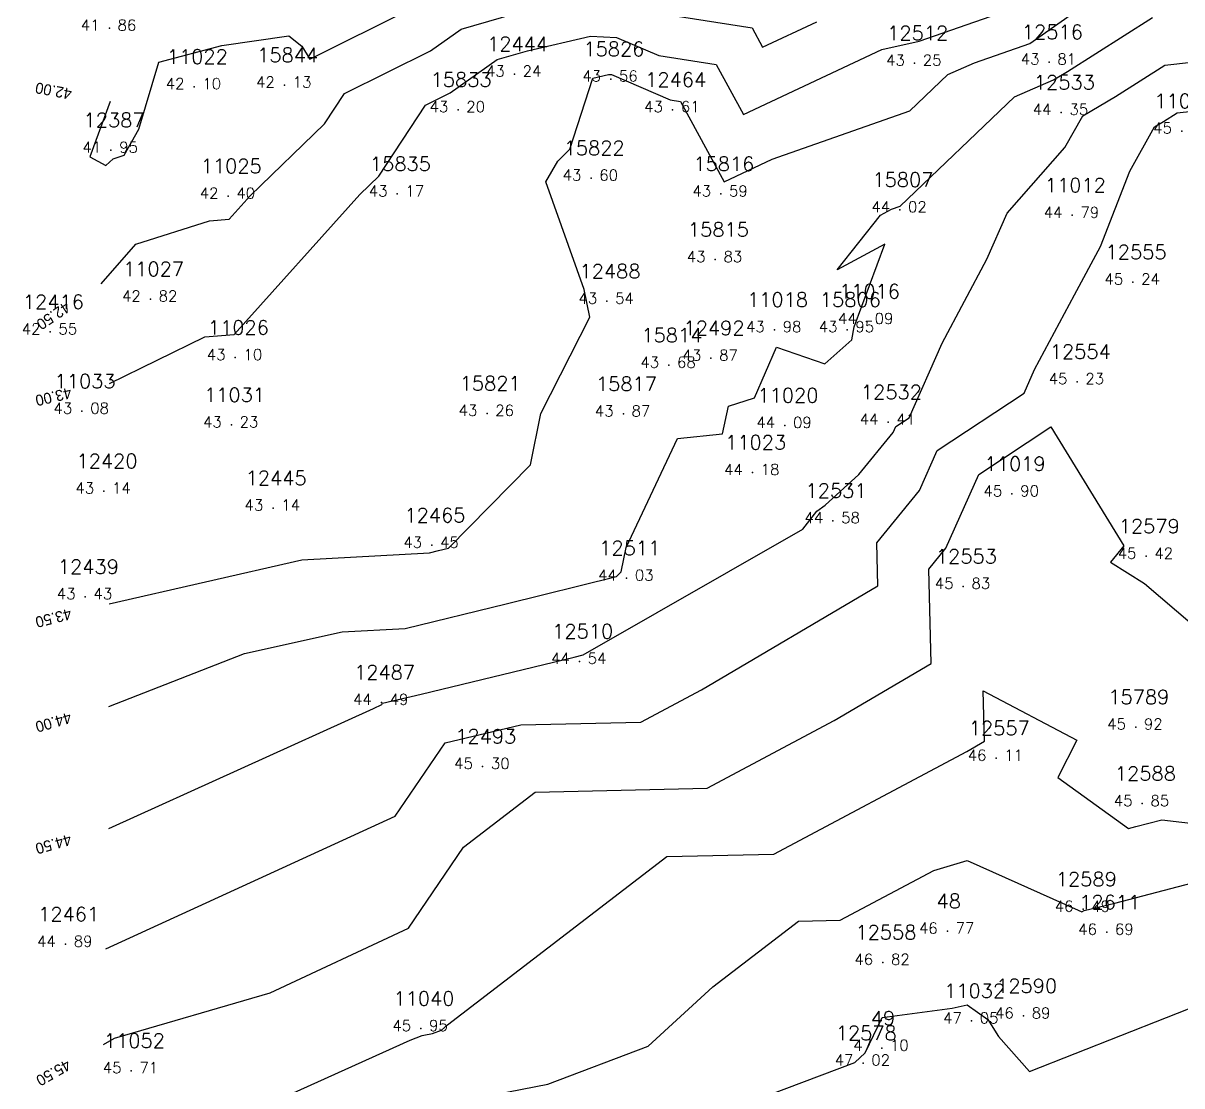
# Model space of a CAD drawing. Header units: millimetres. Extents: x 1412565 to 1412813, y 4931476 to 4931699.
# Drawn here: x 1412707.45 to 1412728.61, y 4931619.38 to 4931638.8 of the extents above; entities that cross this region are included whole.
import ezdxf
from ezdxf.enums import TextEntityAlignment as Align

# ---------------------------------------------------------------- set-up
doc = ezdxf.new("R2010")
doc.units = ezdxf.units.MM
for name, color, linetype in [('CIVIL', 50, 'Continuous'), ('CIVIL-DRAW', 80, 'Continuous'), ('CIVIL-NONAME', 130, 'Continuous'), ('CIVIL-TEXT', 240, 'Continuous'), ('CIVIL-Z', 50, 'Continuous'), ('Tcontours0', 7, 'Continuous'), ('Tcontours1', 7, 'Continuous'), ('Tcontours2', 7, 'Continuous')]:
    doc.layers.add(name, color=color, linetype=linetype)
doc.styles.add('CIVILCADMAIN', font='TXT.SHX')
doc.styles.add('MAVAT_HebTXT', font='hebtxt.shx')
doc.styles.get("Standard").update_dxf_attribs({"font": 'arial.ttf'})

# ---------------------------------------------------------------- blocks, each defined once
blk = doc.blocks.new('CIVIL-ZZ')
at = {"layer": 'CIVIL-DRAW'}
blk.add_point((0, 0), dxfattribs=at)
at = {"layer": 'CIVIL-NONAME'}
blk.add_attdef('NAME', text='', height=1.8, dxfattribs=at).set_placement((0, 2.1), align=Align.CENTER)
at = {"layer": 'CIVIL-TEXT', "flags": 8}
blk.add_attdef('TEXT', text='', height=2, dxfattribs=at).set_placement((0.2, -3.3), align=Align.CENTER)
at = {"layer": 'CIVIL-Z'}
blk.add_attdef('Z1', text='', height=1.6, dxfattribs=at).set_placement((-0.75, -0.225), align=Align.RIGHT)
blk.add_attdef('Z2', (0.75, -0.225), '', height=1.6, dxfattribs=at)

msp = doc.modelspace()

# ---------------------------------------------------------------- linework, layer by layer
at = {"layer": 'Tcontours0', "elevation": 45}
msp.add_lwpolyline([(1412708.954, 4931621.884), (1412714.242, 4931624.308), (1412715.155, 4931625.653), (1412716.539, 4931625.978), (1412718.728, 4931626.03), (1412719.84, 4931626.621), (1412723.058, 4931628.519), (1412723.04, 4931629.307), (1412723.819, 4931630.264), (1412724.145, 4931630.991), (1412725.732, 4931632.042), (1412725.923, 4931632.472), (1412726.653, 4931633.839), (1412727.128, 4931634.721), (1412727.66, 4931636.099), (1412728.112, 4931636.907), (1412728.277, 4931637.003), (1412728.525, 4931637.161), (1412728.809, 4931637.194)], dxfattribs=at)
at = {"layer": 'Tcontours1'}
for points, elevation in [([(1412709.033, 4931637.372), (1412708.666, 4931636.361), (1412708.958, 4931636.203), (1412709.091, 4931636.324), (1412709.288, 4931636.387), (1412709.557, 4931636.867), (1412709.924, 4931638.086), (1412711.073, 4931638.393), (1412712.302, 4931638.567), (1412712.535, 4931638.378), (1412712.684, 4931638.146), (1412714.529, 4931639.06)], 42), ([(1412709.009, 4931626.314), (1412711.489, 4931627.282), (1412713.271, 4931627.679), (1412714.423, 4931627.742), (1412716.272, 4931628.19), (1412718.286, 4931628.691), (1412718.371, 4931628.777), (1412718.459, 4931629.222), (1412719.4, 4931631.211), (1412720.219, 4931631.296), (1412720.329, 4931631.804), (1412720.808, 4931631.953), (1412721.205, 4931632.882), (1412722.093, 4931632.575), (1412722.582, 4931633.016), (1412722.625, 4931633.254), (1412723.186, 4931634.764), (1412722.315, 4931634.295), (1412723.105, 4931635.294), (1412723.308, 4931635.403), (1412723.467, 4931635.46), (1412725.557, 4931637.456), (1412726.267, 4931637.766), (1412726.523, 4931637.917), (1412728.075, 4931638.905)], 44), ([(1412709.022, 4931632.215), (1412710.766, 4931633.072), (1412711.301, 4931633.111), (1412713.598, 4931635.671), (1412713.943, 4931636.005), (1412714.797, 4931637.304), (1412715.246, 4931637.527), (1412716.104, 4931638.136), (1412716.657, 4931638.296), (1412717.811, 4931638.562), (1412718.287, 4931638.541), (1412719.058, 4931638.208), (1412720.108, 4931638.043), (1412720.604, 4931637.132), (1412723.134, 4931638.322), (1412723.813, 4931638.471), (1412725.268, 4931638.976)], 43), ([(1412709.029, 4931617.257), (1412709.352, 4931617.606), (1412710.847, 4931618.554), (1412711.141, 4931618.696), (1412714.517, 4931620.215), (1412714.732, 4931620.302), (1412714.768, 4931620.308), (1412714.921, 4931620.337), (1412715.088, 4931620.401), (1412715.195, 4931620.5), (1412719.206, 4931623.571), (1412721.158, 4931623.618), (1412724.687, 4931625.494), (1412725.006, 4931625.682), (1412724.984, 4931626.604), (1412726.696, 4931625.7), (1412726.35, 4931625.019), (1412727.637, 4931624.088), (1412727.774, 4931624.12), (1412728.246, 4931624.244), (1412728.98, 4931624.156)], 46), ([(1412709.015, 4931614.573), (1412709.574, 4931614.688), (1412712.356, 4931615.113), (1412712.097, 4931615.83), (1412713.532, 4931615.346), (1412714.491, 4931615.871), (1412715.179, 4931616.874), (1412715.863, 4931617.869), (1412715.968, 4931617.943), (1412716.633, 4931618.002), (1412719.137, 4931618.486), (1412722.639, 4931619.812), (1412722.826, 4931619.984), (1412723.137, 4931620.631), (1412724.418, 4931620.803), (1412724.691, 4931620.863), (1412725.067, 4931620.598), (1412725.261, 4931620.282), (1412725.829, 4931619.644), (1412730.001, 4931621.289)], 47)]:
    msp.add_lwpolyline(points, dxfattribs=dict(at, elevation=elevation))
at = {"layer": 'Tcontours2'}
for points, elevation in [([(1412708.871, 4931634.041), (1412709.505, 4931634.76), (1412710.852, 4931635.192), (1412711.209, 4931635.219), (1412711.591, 4931635.645), (1412712.953, 4931636.962), (1412713.316, 4931637.514), (1412714.888, 4931638.294), (1412715.445, 4931638.69), (1412717.152, 4931639.185)], 42.5), ([(1412709.018, 4931628.188), (1412712.538, 4931628.993), (1412714.866, 4931629.122), (1412715.034, 4931629.163), (1412715.217, 4931629.208), (1412716.715, 4931630.732), (1412716.9, 4931631.666), (1412717.797, 4931633.427), (1412717.696, 4931633.932), (1412716.997, 4931635.903), (1412717.213, 4931636.282), (1412717.431, 4931636.498), (1412717.85, 4931637.797), (1412718.14, 4931637.864), (1412718.191, 4931637.862), (1412719.265, 4931637.398), (1412719.454, 4931637.368), (1412720.253, 4931635.901), (1412721.127, 4931636.313), (1412723.642, 4931637.2), (1412724.339, 4931637.865), (1412724.828, 4931638.079), (1412725.837, 4931638.429), (1412726.859, 4931639.146)], 43.5), ([(1412718.852, 4931639.017), (1412720.762, 4931638.718), (1412720.955, 4931638.362), (1412721.943, 4931638.827)], 42.5), ([(1412709.011, 4931624.083), (1412713.846, 4931626.28), (1412713.995, 4931626.349), (1412714.013, 4931626.376), (1412714.714, 4931626.54), (1412717.511, 4931627.218), (1412717.677, 4931627.259), (1412721.692, 4931629.557), (1412721.946, 4931629.886), (1412722.096, 4931629.994), (1412722.715, 4931630.557), (1412723.337, 4931631.32), (1412723.387, 4931631.431), (1412723.629, 4931631.591), (1412724.235, 4931632.954), (1412725.052, 4931634.486), (1412725.424, 4931635.328), (1412726.478, 4931636.529), (1412726.803, 4931637.109), (1412727.4, 4931637.46), (1412728.3, 4931638.033), (1412729.331, 4931638.152)], 44.5), ([(1412708.914, 4931620.139), (1412709.113, 4931620.252), (1412711.955, 4931621.084), (1412714.488, 4931622.267), (1412715.492, 4931623.746), (1412716.802, 4931624.749), (1412719.943, 4931624.824), (1412722.263, 4931626.058), (1412724.032, 4931627.1), (1412723.992, 4931628.827), (1412724.302, 4931629.207), (1412724.903, 4931630.552), (1412726.22, 4931631.424), (1412727.552, 4931629.25), (1412727.308, 4931628.953), (1412727.93, 4931628.561), (1412729.644, 4931627.099)], 45.5), ([(1412709.008, 4931615.911), (1412709.438, 4931616.038), (1412710.433, 4931616.881), (1412711.158, 4931617.341), (1412712.744, 4931618.103), (1412713.918, 4931617.725), (1412714.07, 4931618.665), (1412714.949, 4931619.019), (1412715.345, 4931619.086), (1412717.029, 4931619.412), (1412718.863, 4931620.106), (1412720.046, 4931621.195), (1412721.611, 4931622.394), (1412722.372, 4931622.412), (1412724.083, 4931623.321), (1412724.694, 4931623.503), (1412726.721, 4931622.596), (1412726.783, 4931622.561), (1412726.831, 4931622.589), (1412727.387, 4931622.722), (1412729.434, 4931623.259)], 46.5)]:
    msp.add_lwpolyline(points, dxfattribs=dict(at, elevation=elevation))

# ---------------------------------------------------------------- block references
at = {"layer": 'CIVIL'}
ref = msp.add_blockref('CIVIL-ZZ', (1412709.02, 4931638.71, 41.86), dxfattribs=dict(at, xscale=0.2, yscale=0.2))
ref.add_attrib('Z2', '86', (1412709.17, 4931638.665), dxfattribs={"layer": 'CIVIL-Z', "height": 0.2, "style": 'CIVILCADMAIN'})
ref.add_attrib('Z1', '41', (1412708.5, 4931638.665), dxfattribs={"layer": 'CIVIL-Z', "height": 0.2, "style": 'CIVILCADMAIN'})
ref.add_attrib('NAME', '11021', (1412708.52, 4931639.13), dxfattribs={"layer": 'CIVIL-NONAME', "height": 0.26, "style": 'CIVILCADMAIN'})
ref = msp.add_blockref('CIVIL-ZZ', (1412723.73, 4931638.07, 43.25), dxfattribs=dict(at, xscale=0.2, yscale=0.2))
ref.add_attrib('Z2', '25', (1412723.88, 4931638.025), dxfattribs={"layer": 'CIVIL-Z', "height": 0.2, "style": 'CIVILCADMAIN'})
ref.add_attrib('Z1', '43', (1412723.21, 4931638.025), dxfattribs={"layer": 'CIVIL-Z', "height": 0.2, "style": 'CIVILCADMAIN'})
ref.add_attrib('NAME', '12512', (1412723.23, 4931638.49), dxfattribs={"layer": 'CIVIL-NONAME', "height": 0.26, "style": 'CIVILCADMAIN'})
ref = msp.add_blockref('CIVIL-ZZ', (1412726.19, 4931638.09, 43.81), dxfattribs=dict(at, xscale=0.2, yscale=0.2))
ref.add_attrib('Z2', '81', (1412726.34, 4931638.045), dxfattribs={"layer": 'CIVIL-Z', "height": 0.2, "style": 'CIVILCADMAIN'})
ref.add_attrib('Z1', '43', (1412725.67, 4931638.045), dxfattribs={"layer": 'CIVIL-Z', "height": 0.2, "style": 'CIVILCADMAIN'})
ref.add_attrib('NAME', '12516', (1412725.69, 4931638.51), dxfattribs={"layer": 'CIVIL-NONAME', "height": 0.26, "style": 'CIVILCADMAIN'})
ref = msp.add_blockref('CIVIL-ZZ', (1412716.42, 4931637.87, 43.24), dxfattribs=dict(at, xscale=0.2, yscale=0.2))
ref.add_attrib('Z2', '24', (1412716.57, 4931637.825), dxfattribs={"layer": 'CIVIL-Z', "height": 0.2, "style": 'CIVILCADMAIN'})
ref.add_attrib('Z1', '43', (1412715.9, 4931637.825), dxfattribs={"layer": 'CIVIL-Z', "height": 0.2, "style": 'CIVILCADMAIN'})
ref.add_attrib('NAME', '12444', (1412715.92, 4931638.29), dxfattribs={"layer": 'CIVIL-NONAME', "height": 0.26, "style": 'CIVILCADMAIN'})
ref = msp.add_blockref('CIVIL-ZZ', (1412718.18, 4931637.78, 43.56), dxfattribs=dict(at, xscale=0.2, yscale=0.2))
ref.add_attrib('Z2', '56', (1412718.33, 4931637.735), dxfattribs={"layer": 'CIVIL-Z', "height": 0.2, "style": 'CIVILCADMAIN'})
ref.add_attrib('Z1', '43', (1412717.66, 4931637.735), dxfattribs={"layer": 'CIVIL-Z', "height": 0.2, "style": 'CIVILCADMAIN'})
ref.add_attrib('NAME', '15826', (1412717.68, 4931638.2), dxfattribs={"layer": 'CIVIL-NONAME', "height": 0.26, "style": 'CIVILCADMAIN'})
ref = msp.add_blockref('CIVIL-ZZ', (1412710.57, 4931637.64, 42.1), dxfattribs=dict(at, xscale=0.2, yscale=0.2))
ref.add_attrib('Z2', '10', (1412710.72, 4931637.595), dxfattribs={"layer": 'CIVIL-Z', "height": 0.2, "style": 'CIVILCADMAIN'})
ref.add_attrib('Z1', '42', (1412710.05, 4931637.595), dxfattribs={"layer": 'CIVIL-Z', "height": 0.2, "style": 'CIVILCADMAIN'})
ref.add_attrib('NAME', '11022', (1412710.07, 4931638.06), dxfattribs={"layer": 'CIVIL-NONAME', "height": 0.26, "style": 'CIVILCADMAIN'})
ref = msp.add_blockref('CIVIL-ZZ', (1412712.22, 4931637.67, 42.13), dxfattribs=dict(at, xscale=0.2, yscale=0.2))
ref.add_attrib('Z2', '13', (1412712.37, 4931637.625), dxfattribs={"layer": 'CIVIL-Z', "height": 0.2, "style": 'CIVILCADMAIN'})
ref.add_attrib('Z1', '42', (1412711.7, 4931637.625), dxfattribs={"layer": 'CIVIL-Z', "height": 0.2, "style": 'CIVILCADMAIN'})
ref.add_attrib('NAME', '15844', (1412711.72, 4931638.09), dxfattribs={"layer": 'CIVIL-NONAME', "height": 0.26, "style": 'CIVILCADMAIN'})
ref = msp.add_blockref('CIVIL-ZZ', (1412715.39, 4931637.22, 43.2), dxfattribs=dict(at, xscale=0.2, yscale=0.2))
ref.add_attrib('Z2', '20', (1412715.54, 4931637.175), dxfattribs={"layer": 'CIVIL-Z', "height": 0.2, "style": 'CIVILCADMAIN'})
ref.add_attrib('Z1', '43', (1412714.87, 4931637.175), dxfattribs={"layer": 'CIVIL-Z', "height": 0.2, "style": 'CIVILCADMAIN'})
ref.add_attrib('NAME', '15833', (1412714.89, 4931637.64), dxfattribs={"layer": 'CIVIL-NONAME', "height": 0.26, "style": 'CIVILCADMAIN'})
ref = msp.add_blockref('CIVIL-ZZ', (1412719.31, 4931637.22, 43.61), dxfattribs=dict(at, xscale=0.2, yscale=0.2))
ref.add_attrib('Z2', '61', (1412719.46, 4931637.175), dxfattribs={"layer": 'CIVIL-Z', "height": 0.2, "style": 'CIVILCADMAIN'})
ref.add_attrib('Z1', '43', (1412718.79, 4931637.175), dxfattribs={"layer": 'CIVIL-Z', "height": 0.2, "style": 'CIVILCADMAIN'})
ref.add_attrib('NAME', '12464', (1412718.81, 4931637.64), dxfattribs={"layer": 'CIVIL-NONAME', "height": 0.26, "style": 'CIVILCADMAIN'})
ref = msp.add_blockref('CIVIL-ZZ', (1412726.41, 4931637.17, 44.35), dxfattribs=dict(at, xscale=0.2, yscale=0.2))
ref.add_attrib('Z2', '35', (1412726.56, 4931637.125), dxfattribs={"layer": 'CIVIL-Z', "height": 0.2, "style": 'CIVILCADMAIN'})
ref.add_attrib('Z1', '44', (1412725.89, 4931637.125), dxfattribs={"layer": 'CIVIL-Z', "height": 0.2, "style": 'CIVILCADMAIN'})
ref.add_attrib('NAME', '12533', (1412725.91, 4931637.59), dxfattribs={"layer": 'CIVIL-NONAME', "height": 0.26, "style": 'CIVILCADMAIN'})
ref = msp.add_blockref('CIVIL-ZZ', (1412728.61, 4931636.83, 45.19), dxfattribs=dict(at, xscale=0.2, yscale=0.2))
ref.add_attrib('Z2', '19', (1412728.76, 4931636.785), dxfattribs={"layer": 'CIVIL-Z', "height": 0.2, "style": 'CIVILCADMAIN'})
ref.add_attrib('Z1', '45', (1412728.09, 4931636.785), dxfattribs={"layer": 'CIVIL-Z', "height": 0.2, "style": 'CIVILCADMAIN'})
ref.add_attrib('NAME', '11005', (1412728.11, 4931637.25), dxfattribs={"layer": 'CIVIL-NONAME', "height": 0.26, "style": 'CIVILCADMAIN'})
ref = msp.add_blockref('CIVIL-ZZ', (1412709.05, 4931636.48, 41.95), dxfattribs=dict(at, xscale=0.2, yscale=0.2))
ref.add_attrib('Z2', '95', (1412709.2, 4931636.435), dxfattribs={"layer": 'CIVIL-Z', "height": 0.2, "style": 'CIVILCADMAIN'})
ref.add_attrib('Z1', '41', (1412708.53, 4931636.435), dxfattribs={"layer": 'CIVIL-Z', "height": 0.2, "style": 'CIVILCADMAIN'})
ref.add_attrib('NAME', '12387', (1412708.55, 4931636.9), dxfattribs={"layer": 'CIVIL-NONAME', "height": 0.26, "style": 'CIVILCADMAIN'})
ref = msp.add_blockref('CIVIL-ZZ', (1412717.82, 4931635.97, 43.6), dxfattribs=dict(at, xscale=0.2, yscale=0.2))
ref.add_attrib('Z2', '60', (1412717.97, 4931635.925), dxfattribs={"layer": 'CIVIL-Z', "height": 0.2, "style": 'CIVILCADMAIN'})
ref.add_attrib('Z1', '43', (1412717.3, 4931635.925), dxfattribs={"layer": 'CIVIL-Z', "height": 0.2, "style": 'CIVILCADMAIN'})
ref.add_attrib('NAME', '15822', (1412717.32, 4931636.39), dxfattribs={"layer": 'CIVIL-NONAME', "height": 0.26, "style": 'CIVILCADMAIN'})
ref = msp.add_blockref('CIVIL-ZZ', (1412711.19, 4931635.64, 42.4), dxfattribs=dict(at, xscale=0.2, yscale=0.2))
ref.add_attrib('Z2', '40', (1412711.34, 4931635.595), dxfattribs={"layer": 'CIVIL-Z', "height": 0.2, "style": 'CIVILCADMAIN'})
ref.add_attrib('Z1', '42', (1412710.67, 4931635.595), dxfattribs={"layer": 'CIVIL-Z', "height": 0.2, "style": 'CIVILCADMAIN'})
ref.add_attrib('NAME', '11025', (1412710.69, 4931636.06), dxfattribs={"layer": 'CIVIL-NONAME', "height": 0.26, "style": 'CIVILCADMAIN'})
ref = msp.add_blockref('CIVIL-ZZ', (1412714.28, 4931635.68, 43.17), dxfattribs=dict(at, xscale=0.2, yscale=0.2))
ref.add_attrib('Z2', '17', (1412714.43, 4931635.635), dxfattribs={"layer": 'CIVIL-Z', "height": 0.2, "style": 'CIVILCADMAIN'})
ref.add_attrib('Z1', '43', (1412713.76, 4931635.635), dxfattribs={"layer": 'CIVIL-Z', "height": 0.2, "style": 'CIVILCADMAIN'})
ref.add_attrib('NAME', '15835', (1412713.78, 4931636.1), dxfattribs={"layer": 'CIVIL-NONAME', "height": 0.26, "style": 'CIVILCADMAIN'})
ref = msp.add_blockref('CIVIL-ZZ', (1412720.19, 4931635.68, 43.59), dxfattribs=dict(at, xscale=0.2, yscale=0.2))
ref.add_attrib('Z2', '59', (1412720.34, 4931635.635), dxfattribs={"layer": 'CIVIL-Z', "height": 0.2, "style": 'CIVILCADMAIN'})
ref.add_attrib('Z1', '43', (1412719.67, 4931635.635), dxfattribs={"layer": 'CIVIL-Z', "height": 0.2, "style": 'CIVILCADMAIN'})
ref.add_attrib('NAME', '15816', (1412719.69, 4931636.1), dxfattribs={"layer": 'CIVIL-NONAME', "height": 0.26, "style": 'CIVILCADMAIN'})
ref = msp.add_blockref('CIVIL-ZZ', (1412723.46, 4931635.39, 44.02), dxfattribs=dict(at, xscale=0.2, yscale=0.2))
ref.add_attrib('Z2', '02', (1412723.61, 4931635.345), dxfattribs={"layer": 'CIVIL-Z', "height": 0.2, "style": 'CIVILCADMAIN'})
ref.add_attrib('Z1', '44', (1412722.94, 4931635.345), dxfattribs={"layer": 'CIVIL-Z', "height": 0.2, "style": 'CIVILCADMAIN'})
ref.add_attrib('NAME', '15807', (1412722.96, 4931635.81), dxfattribs={"layer": 'CIVIL-NONAME', "height": 0.26, "style": 'CIVILCADMAIN'})
ref = msp.add_blockref('CIVIL-ZZ', (1412726.61, 4931635.29, 44.79), dxfattribs=dict(at, xscale=0.2, yscale=0.2))
ref.add_attrib('Z2', '79', (1412726.76, 4931635.245), dxfattribs={"layer": 'CIVIL-Z', "height": 0.2, "style": 'CIVILCADMAIN'})
ref.add_attrib('Z1', '44', (1412726.09, 4931635.245), dxfattribs={"layer": 'CIVIL-Z', "height": 0.2, "style": 'CIVILCADMAIN'})
ref.add_attrib('NAME', '11012', (1412726.11, 4931635.71), dxfattribs={"layer": 'CIVIL-NONAME', "height": 0.26, "style": 'CIVILCADMAIN'})
ref = msp.add_blockref('CIVIL-ZZ', (1412720.09, 4931634.48, 43.83), dxfattribs=dict(at, xscale=0.2, yscale=0.2))
ref.add_attrib('Z2', '83', (1412720.24, 4931634.435), dxfattribs={"layer": 'CIVIL-Z', "height": 0.2, "style": 'CIVILCADMAIN'})
ref.add_attrib('Z1', '43', (1412719.57, 4931634.435), dxfattribs={"layer": 'CIVIL-Z', "height": 0.2, "style": 'CIVILCADMAIN'})
ref.add_attrib('NAME', '15815', (1412719.59, 4931634.9), dxfattribs={"layer": 'CIVIL-NONAME', "height": 0.26, "style": 'CIVILCADMAIN'})
ref = msp.add_blockref('CIVIL-ZZ', (1412727.72, 4931634.07, 45.24), dxfattribs=dict(at, xscale=0.2, yscale=0.2))
ref.add_attrib('Z2', '24', (1412727.87, 4931634.025), dxfattribs={"layer": 'CIVIL-Z', "height": 0.2, "style": 'CIVILCADMAIN'})
ref.add_attrib('Z1', '45', (1412727.2, 4931634.025), dxfattribs={"layer": 'CIVIL-Z', "height": 0.2, "style": 'CIVILCADMAIN'})
ref.add_attrib('NAME', '12555', (1412727.22, 4931634.49), dxfattribs={"layer": 'CIVIL-NONAME', "height": 0.26, "style": 'CIVILCADMAIN'})
ref = msp.add_blockref('CIVIL-ZZ', (1412709.77, 4931633.76, 42.82), dxfattribs=dict(at, xscale=0.2, yscale=0.2))
ref.add_attrib('Z2', '82', (1412709.92, 4931633.715), dxfattribs={"layer": 'CIVIL-Z', "height": 0.2, "style": 'CIVILCADMAIN'})
ref.add_attrib('Z1', '42', (1412709.25, 4931633.715), dxfattribs={"layer": 'CIVIL-Z', "height": 0.2, "style": 'CIVILCADMAIN'})
ref.add_attrib('NAME', '11027', (1412709.27, 4931634.18), dxfattribs={"layer": 'CIVIL-NONAME', "height": 0.26, "style": 'CIVILCADMAIN'})
ref = msp.add_blockref('CIVIL-ZZ', (1412718.11, 4931633.72, 43.54), dxfattribs=dict(at, xscale=0.2, yscale=0.2))
ref.add_attrib('Z2', '54', (1412718.26, 4931633.675), dxfattribs={"layer": 'CIVIL-Z', "height": 0.2, "style": 'CIVILCADMAIN'})
ref.add_attrib('Z1', '43', (1412717.59, 4931633.675), dxfattribs={"layer": 'CIVIL-Z', "height": 0.2, "style": 'CIVILCADMAIN'})
ref.add_attrib('NAME', '12488', (1412717.61, 4931634.14), dxfattribs={"layer": 'CIVIL-NONAME', "height": 0.26, "style": 'CIVILCADMAIN'})
ref = msp.add_blockref('CIVIL-ZZ', (1412722.85, 4931633.35, 44.09), dxfattribs=dict(at, xscale=0.2, yscale=0.2))
ref.add_attrib('Z2', '09', (1412723, 4931633.305), dxfattribs={"layer": 'CIVIL-Z', "height": 0.2, "style": 'CIVILCADMAIN'})
ref.add_attrib('Z1', '44', (1412722.33, 4931633.305), dxfattribs={"layer": 'CIVIL-Z', "height": 0.2, "style": 'CIVILCADMAIN'})
ref.add_attrib('NAME', '11016', (1412722.35, 4931633.77), dxfattribs={"layer": 'CIVIL-NONAME', "height": 0.26, "style": 'CIVILCADMAIN'})
ref = msp.add_blockref('CIVIL-ZZ', (1412707.94, 4931633.16, 42.55), dxfattribs=dict(at, xscale=0.2, yscale=0.2))
ref.add_attrib('Z2', '55', (1412708.09, 4931633.115), dxfattribs={"layer": 'CIVIL-Z', "height": 0.2, "style": 'CIVILCADMAIN'})
ref.add_attrib('Z1', '42', (1412707.42, 4931633.115), dxfattribs={"layer": 'CIVIL-Z', "height": 0.2, "style": 'CIVILCADMAIN'})
ref.add_attrib('NAME', '12416', (1412707.44, 4931633.58), dxfattribs={"layer": 'CIVIL-NONAME', "height": 0.26, "style": 'CIVILCADMAIN'})
ref = msp.add_blockref('CIVIL-ZZ', (1412721.17, 4931633.2, 43.98), dxfattribs=dict(at, xscale=0.2, yscale=0.2))
ref.add_attrib('Z2', '98', (1412721.32, 4931633.155), dxfattribs={"layer": 'CIVIL-Z', "height": 0.2, "style": 'CIVILCADMAIN'})
ref.add_attrib('Z1', '43', (1412720.65, 4931633.155), dxfattribs={"layer": 'CIVIL-Z', "height": 0.2, "style": 'CIVILCADMAIN'})
ref.add_attrib('NAME', '11018', (1412720.67, 4931633.62), dxfattribs={"layer": 'CIVIL-NONAME', "height": 0.26, "style": 'CIVILCADMAIN'})
ref = msp.add_blockref('CIVIL-ZZ', (1412722.5, 4931633.2, 43.95), dxfattribs=dict(at, xscale=0.2, yscale=0.2))
ref.add_attrib('Z2', '95', (1412722.65, 4931633.155), dxfattribs={"layer": 'CIVIL-Z', "height": 0.2, "style": 'CIVILCADMAIN'})
ref.add_attrib('Z1', '43', (1412721.98, 4931633.155), dxfattribs={"layer": 'CIVIL-Z', "height": 0.2, "style": 'CIVILCADMAIN'})
ref.add_attrib('NAME', '15806', (1412722, 4931633.62), dxfattribs={"layer": 'CIVIL-NONAME', "height": 0.26, "style": 'CIVILCADMAIN'})
ref = msp.add_blockref('CIVIL-ZZ', (1412711.32, 4931632.69, 43.1), dxfattribs=dict(at, xscale=0.2, yscale=0.2))
ref.add_attrib('Z2', '10', (1412711.47, 4931632.645), dxfattribs={"layer": 'CIVIL-Z', "height": 0.2, "style": 'CIVILCADMAIN'})
ref.add_attrib('Z1', '43', (1412710.8, 4931632.645), dxfattribs={"layer": 'CIVIL-Z', "height": 0.2, "style": 'CIVILCADMAIN'})
ref.add_attrib('NAME', '11026', (1412710.82, 4931633.11), dxfattribs={"layer": 'CIVIL-NONAME', "height": 0.26, "style": 'CIVILCADMAIN'})
ref = msp.add_blockref('CIVIL-ZZ', (1412720.01, 4931632.68, 43.87), dxfattribs=dict(at, xscale=0.2, yscale=0.2))
ref.add_attrib('Z2', '87', (1412720.16, 4931632.635), dxfattribs={"layer": 'CIVIL-Z', "height": 0.2, "style": 'CIVILCADMAIN'})
ref.add_attrib('Z1', '43', (1412719.49, 4931632.635), dxfattribs={"layer": 'CIVIL-Z', "height": 0.2, "style": 'CIVILCADMAIN'})
ref.add_attrib('NAME', '12492', (1412719.51, 4931633.1), dxfattribs={"layer": 'CIVIL-NONAME', "height": 0.26, "style": 'CIVILCADMAIN'})
ref = msp.add_blockref('CIVIL-ZZ', (1412719.24, 4931632.55, 43.68), dxfattribs=dict(at, xscale=0.2, yscale=0.2))
ref.add_attrib('Z2', '68', (1412719.39, 4931632.505), dxfattribs={"layer": 'CIVIL-Z', "height": 0.2, "style": 'CIVILCADMAIN'})
ref.add_attrib('Z1', '43', (1412718.72, 4931632.505), dxfattribs={"layer": 'CIVIL-Z', "height": 0.2, "style": 'CIVILCADMAIN'})
ref.add_attrib('NAME', '15814', (1412718.74, 4931632.97), dxfattribs={"layer": 'CIVIL-NONAME', "height": 0.26, "style": 'CIVILCADMAIN'})
ref = msp.add_blockref('CIVIL-ZZ', (1412726.7, 4931632.25, 45.23), dxfattribs=dict(at, xscale=0.2, yscale=0.2))
ref.add_attrib('Z2', '23', (1412726.85, 4931632.205), dxfattribs={"layer": 'CIVIL-Z', "height": 0.2, "style": 'CIVILCADMAIN'})
ref.add_attrib('Z1', '45', (1412726.18, 4931632.205), dxfattribs={"layer": 'CIVIL-Z', "height": 0.2, "style": 'CIVILCADMAIN'})
ref.add_attrib('NAME', '12554', (1412726.2, 4931632.67), dxfattribs={"layer": 'CIVIL-NONAME', "height": 0.26, "style": 'CIVILCADMAIN'})
ref = msp.add_blockref('CIVIL-ZZ', (1412708.52, 4931631.71, 43.08), dxfattribs=dict(at, xscale=0.2, yscale=0.2))
ref.add_attrib('Z2', '08', (1412708.67, 4931631.665), dxfattribs={"layer": 'CIVIL-Z', "height": 0.2, "style": 'CIVILCADMAIN'})
ref.add_attrib('Z1', '43', (1412708, 4931631.665), dxfattribs={"layer": 'CIVIL-Z', "height": 0.2, "style": 'CIVILCADMAIN'})
ref.add_attrib('NAME', '11033', (1412708.02, 4931632.13), dxfattribs={"layer": 'CIVIL-NONAME', "height": 0.26, "style": 'CIVILCADMAIN'})
ref = msp.add_blockref('CIVIL-ZZ', (1412715.92, 4931631.67, 43.26), dxfattribs=dict(at, xscale=0.2, yscale=0.2))
ref.add_attrib('Z2', '26', (1412716.07, 4931631.625), dxfattribs={"layer": 'CIVIL-Z', "height": 0.2, "style": 'CIVILCADMAIN'})
ref.add_attrib('Z1', '43', (1412715.4, 4931631.625), dxfattribs={"layer": 'CIVIL-Z', "height": 0.2, "style": 'CIVILCADMAIN'})
ref.add_attrib('NAME', '15821', (1412715.42, 4931632.09), dxfattribs={"layer": 'CIVIL-NONAME', "height": 0.26, "style": 'CIVILCADMAIN'})
ref = msp.add_blockref('CIVIL-ZZ', (1412718.41, 4931631.66, 43.87), dxfattribs=dict(at, xscale=0.2, yscale=0.2))
ref.add_attrib('Z2', '87', (1412718.56, 4931631.615), dxfattribs={"layer": 'CIVIL-Z', "height": 0.2, "style": 'CIVILCADMAIN'})
ref.add_attrib('Z1', '43', (1412717.89, 4931631.615), dxfattribs={"layer": 'CIVIL-Z', "height": 0.2, "style": 'CIVILCADMAIN'})
ref.add_attrib('NAME', '15817', (1412717.91, 4931632.08), dxfattribs={"layer": 'CIVIL-NONAME', "height": 0.26, "style": 'CIVILCADMAIN'})
ref = msp.add_blockref('CIVIL-ZZ', (1412711.25, 4931631.46, 43.23), dxfattribs=dict(at, xscale=0.2, yscale=0.2))
ref.add_attrib('Z2', '23', (1412711.4, 4931631.415), dxfattribs={"layer": 'CIVIL-Z', "height": 0.2, "style": 'CIVILCADMAIN'})
ref.add_attrib('Z1', '43', (1412710.73, 4931631.415), dxfattribs={"layer": 'CIVIL-Z', "height": 0.2, "style": 'CIVILCADMAIN'})
ref.add_attrib('NAME', '11031', (1412710.75, 4931631.88), dxfattribs={"layer": 'CIVIL-NONAME', "height": 0.26, "style": 'CIVILCADMAIN'})
ref = msp.add_blockref('CIVIL-ZZ', (1412721.36, 4931631.45, 44.09), dxfattribs=dict(at, xscale=0.2, yscale=0.2))
ref.add_attrib('Z2', '09', (1412721.51, 4931631.405), dxfattribs={"layer": 'CIVIL-Z', "height": 0.2, "style": 'CIVILCADMAIN'})
ref.add_attrib('Z1', '44', (1412720.84, 4931631.405), dxfattribs={"layer": 'CIVIL-Z', "height": 0.2, "style": 'CIVILCADMAIN'})
ref.add_attrib('NAME', '11020', (1412720.86, 4931631.87), dxfattribs={"layer": 'CIVIL-NONAME', "height": 0.26, "style": 'CIVILCADMAIN'})
ref = msp.add_blockref('CIVIL-ZZ', (1412723.25, 4931631.51, 44.41), dxfattribs=dict(at, xscale=0.2, yscale=0.2))
ref.add_attrib('Z2', '41', (1412723.4, 4931631.465), dxfattribs={"layer": 'CIVIL-Z', "height": 0.2, "style": 'CIVILCADMAIN'})
ref.add_attrib('Z1', '44', (1412722.73, 4931631.465), dxfattribs={"layer": 'CIVIL-Z', "height": 0.2, "style": 'CIVILCADMAIN'})
ref.add_attrib('NAME', '12532', (1412722.75, 4931631.93), dxfattribs={"layer": 'CIVIL-NONAME', "height": 0.26, "style": 'CIVILCADMAIN'})
ref = msp.add_blockref('CIVIL-ZZ', (1412720.77, 4931630.59, 44.18), dxfattribs=dict(at, xscale=0.2, yscale=0.2))
ref.add_attrib('Z2', '18', (1412720.92, 4931630.545), dxfattribs={"layer": 'CIVIL-Z', "height": 0.2, "style": 'CIVILCADMAIN'})
ref.add_attrib('Z1', '44', (1412720.25, 4931630.545), dxfattribs={"layer": 'CIVIL-Z', "height": 0.2, "style": 'CIVILCADMAIN'})
ref.add_attrib('NAME', '11023', (1412720.27, 4931631.01), dxfattribs={"layer": 'CIVIL-NONAME', "height": 0.26, "style": 'CIVILCADMAIN'})
ref = msp.add_blockref('CIVIL-ZZ', (1412708.92, 4931630.25, 43.14), dxfattribs=dict(at, xscale=0.2, yscale=0.2))
ref.add_attrib('Z2', '14', (1412709.07, 4931630.205), dxfattribs={"layer": 'CIVIL-Z', "height": 0.2, "style": 'CIVILCADMAIN'})
ref.add_attrib('Z1', '43', (1412708.4, 4931630.205), dxfattribs={"layer": 'CIVIL-Z', "height": 0.2, "style": 'CIVILCADMAIN'})
ref.add_attrib('NAME', '12420', (1412708.42, 4931630.67), dxfattribs={"layer": 'CIVIL-NONAME', "height": 0.26, "style": 'CIVILCADMAIN'})
ref = msp.add_blockref('CIVIL-ZZ', (1412725.51, 4931630.2, 45.9), dxfattribs=dict(at, xscale=0.2, yscale=0.2))
ref.add_attrib('Z2', '90', (1412725.66, 4931630.155), dxfattribs={"layer": 'CIVIL-Z', "height": 0.2, "style": 'CIVILCADMAIN'})
ref.add_attrib('Z1', '45', (1412724.99, 4931630.155), dxfattribs={"layer": 'CIVIL-Z', "height": 0.2, "style": 'CIVILCADMAIN'})
ref.add_attrib('NAME', '11019', (1412725.01, 4931630.62), dxfattribs={"layer": 'CIVIL-NONAME', "height": 0.26, "style": 'CIVILCADMAIN'})
ref = msp.add_blockref('CIVIL-ZZ', (1412712.01, 4931629.94, 43.14), dxfattribs=dict(at, xscale=0.2, yscale=0.2))
ref.add_attrib('Z2', '14', (1412712.16, 4931629.895), dxfattribs={"layer": 'CIVIL-Z', "height": 0.2, "style": 'CIVILCADMAIN'})
ref.add_attrib('Z1', '43', (1412711.49, 4931629.895), dxfattribs={"layer": 'CIVIL-Z', "height": 0.2, "style": 'CIVILCADMAIN'})
ref.add_attrib('NAME', '12445', (1412711.51, 4931630.36), dxfattribs={"layer": 'CIVIL-NONAME', "height": 0.26, "style": 'CIVILCADMAIN'})
ref = msp.add_blockref('CIVIL-ZZ', (1412722.24, 4931629.71, 44.58), dxfattribs=dict(at, xscale=0.2, yscale=0.2))
ref.add_attrib('Z2', '58', (1412722.39, 4931629.665), dxfattribs={"layer": 'CIVIL-Z', "height": 0.2, "style": 'CIVILCADMAIN'})
ref.add_attrib('Z1', '44', (1412721.72, 4931629.665), dxfattribs={"layer": 'CIVIL-Z', "height": 0.2, "style": 'CIVILCADMAIN'})
ref.add_attrib('NAME', '12531', (1412721.74, 4931630.13), dxfattribs={"layer": 'CIVIL-NONAME', "height": 0.26, "style": 'CIVILCADMAIN'})
ref = msp.add_blockref('CIVIL-ZZ', (1412714.91, 4931629.26, 43.45), dxfattribs=dict(at, xscale=0.2, yscale=0.2))
ref.add_attrib('Z2', '45', (1412715.06, 4931629.215), dxfattribs={"layer": 'CIVIL-Z', "height": 0.2, "style": 'CIVILCADMAIN'})
ref.add_attrib('Z1', '43', (1412714.39, 4931629.215), dxfattribs={"layer": 'CIVIL-Z', "height": 0.2, "style": 'CIVILCADMAIN'})
ref.add_attrib('NAME', '12465', (1412714.41, 4931629.68), dxfattribs={"layer": 'CIVIL-NONAME', "height": 0.26, "style": 'CIVILCADMAIN'})
ref = msp.add_blockref('CIVIL-ZZ', (1412727.96, 4931629.06, 45.42), dxfattribs=dict(at, xscale=0.2, yscale=0.2))
ref.add_attrib('Z2', '42', (1412728.11, 4931629.015), dxfattribs={"layer": 'CIVIL-Z', "height": 0.2, "style": 'CIVILCADMAIN'})
ref.add_attrib('Z1', '45', (1412727.44, 4931629.015), dxfattribs={"layer": 'CIVIL-Z', "height": 0.2, "style": 'CIVILCADMAIN'})
ref.add_attrib('NAME', '12579', (1412727.46, 4931629.48), dxfattribs={"layer": 'CIVIL-NONAME', "height": 0.26, "style": 'CIVILCADMAIN'})
ref = msp.add_blockref('CIVIL-ZZ', (1412718.47, 4931628.66, 44.03), dxfattribs=dict(at, xscale=0.2, yscale=0.2))
ref.add_attrib('Z2', '03', (1412718.62, 4931628.615), dxfattribs={"layer": 'CIVIL-Z', "height": 0.2, "style": 'CIVILCADMAIN'})
ref.add_attrib('Z1', '44', (1412717.95, 4931628.615), dxfattribs={"layer": 'CIVIL-Z', "height": 0.2, "style": 'CIVILCADMAIN'})
ref.add_attrib('NAME', '12511', (1412717.97, 4931629.08), dxfattribs={"layer": 'CIVIL-NONAME', "height": 0.26, "style": 'CIVILCADMAIN'})
ref = msp.add_blockref('CIVIL-ZZ', (1412724.62, 4931628.51, 45.83), dxfattribs=dict(at, xscale=0.2, yscale=0.2))
ref.add_attrib('Z2', '83', (1412724.77, 4931628.465), dxfattribs={"layer": 'CIVIL-Z', "height": 0.2, "style": 'CIVILCADMAIN'})
ref.add_attrib('Z1', '45', (1412724.1, 4931628.465), dxfattribs={"layer": 'CIVIL-Z', "height": 0.2, "style": 'CIVILCADMAIN'})
ref.add_attrib('NAME', '12553', (1412724.12, 4931628.93), dxfattribs={"layer": 'CIVIL-NONAME', "height": 0.26, "style": 'CIVILCADMAIN'})
ref = msp.add_blockref('CIVIL-ZZ', (1412708.58, 4931628.32, 43.43), dxfattribs=dict(at, xscale=0.2, yscale=0.2))
ref.add_attrib('Z2', '43', (1412708.73, 4931628.275), dxfattribs={"layer": 'CIVIL-Z', "height": 0.2, "style": 'CIVILCADMAIN'})
ref.add_attrib('Z1', '43', (1412708.06, 4931628.275), dxfattribs={"layer": 'CIVIL-Z', "height": 0.2, "style": 'CIVILCADMAIN'})
ref.add_attrib('NAME', '12439', (1412708.08, 4931628.74), dxfattribs={"layer": 'CIVIL-NONAME', "height": 0.26, "style": 'CIVILCADMAIN'})
ref = msp.add_blockref('CIVIL-ZZ', (1412717.61, 4931627.14, 44.54), dxfattribs=dict(at, xscale=0.2, yscale=0.2))
ref.add_attrib('Z2', '54', (1412717.76, 4931627.095), dxfattribs={"layer": 'CIVIL-Z', "height": 0.2, "style": 'CIVILCADMAIN'})
ref.add_attrib('Z1', '44', (1412717.09, 4931627.095), dxfattribs={"layer": 'CIVIL-Z', "height": 0.2, "style": 'CIVILCADMAIN'})
ref.add_attrib('NAME', '12510', (1412717.11, 4931627.56), dxfattribs={"layer": 'CIVIL-NONAME', "height": 0.26, "style": 'CIVILCADMAIN'})
ref = msp.add_blockref('CIVIL-ZZ', (1412713.99, 4931626.39, 44.49), dxfattribs=dict(at, xscale=0.2, yscale=0.2))
ref.add_attrib('Z2', '49', (1412714.14, 4931626.345), dxfattribs={"layer": 'CIVIL-Z', "height": 0.2, "style": 'CIVILCADMAIN'})
ref.add_attrib('Z1', '44', (1412713.47, 4931626.345), dxfattribs={"layer": 'CIVIL-Z', "height": 0.2, "style": 'CIVILCADMAIN'})
ref.add_attrib('NAME', '12487', (1412713.49, 4931626.81), dxfattribs={"layer": 'CIVIL-NONAME', "height": 0.26, "style": 'CIVILCADMAIN'})
ref = msp.add_blockref('CIVIL-ZZ', (1412727.77, 4931625.94, 45.92), dxfattribs=dict(at, xscale=0.2, yscale=0.2))
ref.add_attrib('Z2', '92', (1412727.92, 4931625.895), dxfattribs={"layer": 'CIVIL-Z', "height": 0.2, "style": 'CIVILCADMAIN'})
ref.add_attrib('Z1', '45', (1412727.25, 4931625.895), dxfattribs={"layer": 'CIVIL-Z', "height": 0.2, "style": 'CIVILCADMAIN'})
ref.add_attrib('NAME', '15789', (1412727.27, 4931626.36), dxfattribs={"layer": 'CIVIL-NONAME', "height": 0.26, "style": 'CIVILCADMAIN'})
ref = msp.add_blockref('CIVIL-ZZ', (1412715.84, 4931625.22, 45.3), dxfattribs=dict(at, xscale=0.2, yscale=0.2))
ref.add_attrib('Z2', '30', (1412715.99, 4931625.175), dxfattribs={"layer": 'CIVIL-Z', "height": 0.2, "style": 'CIVILCADMAIN'})
ref.add_attrib('Z1', '45', (1412715.32, 4931625.175), dxfattribs={"layer": 'CIVIL-Z', "height": 0.2, "style": 'CIVILCADMAIN'})
ref.add_attrib('NAME', '12493', (1412715.34, 4931625.64), dxfattribs={"layer": 'CIVIL-NONAME', "height": 0.26, "style": 'CIVILCADMAIN'})
ref = msp.add_blockref('CIVIL-ZZ', (1412725.22, 4931625.37, 46.11), dxfattribs=dict(at, xscale=0.2, yscale=0.2))
ref.add_attrib('Z2', '11', (1412725.37, 4931625.325), dxfattribs={"layer": 'CIVIL-Z', "height": 0.2, "style": 'CIVILCADMAIN'})
ref.add_attrib('Z1', '46', (1412724.7, 4931625.325), dxfattribs={"layer": 'CIVIL-Z', "height": 0.2, "style": 'CIVILCADMAIN'})
ref.add_attrib('NAME', '12557', (1412724.72, 4931625.79), dxfattribs={"layer": 'CIVIL-NONAME', "height": 0.26, "style": 'CIVILCADMAIN'})
ref = msp.add_blockref('CIVIL-ZZ', (1412727.89, 4931624.54, 45.85), dxfattribs=dict(at, xscale=0.2, yscale=0.2))
ref.add_attrib('Z2', '85', (1412728.04, 4931624.495), dxfattribs={"layer": 'CIVIL-Z', "height": 0.2, "style": 'CIVILCADMAIN'})
ref.add_attrib('Z1', '45', (1412727.37, 4931624.495), dxfattribs={"layer": 'CIVIL-Z', "height": 0.2, "style": 'CIVILCADMAIN'})
ref.add_attrib('NAME', '12588', (1412727.39, 4931624.96), dxfattribs={"layer": 'CIVIL-NONAME', "height": 0.26, "style": 'CIVILCADMAIN'})
ref = msp.add_blockref('CIVIL-ZZ', (1412726.81, 4931622.61, 46.49), dxfattribs=dict(at, xscale=0.2, yscale=0.2))
ref.add_attrib('Z2', '49', (1412726.96, 4931622.565), dxfattribs={"layer": 'CIVIL-Z', "height": 0.2, "style": 'CIVILCADMAIN'})
ref.add_attrib('Z1', '46', (1412726.29, 4931622.565), dxfattribs={"layer": 'CIVIL-Z', "height": 0.2, "style": 'CIVILCADMAIN'})
ref.add_attrib('NAME', '12589', (1412726.31, 4931623.03), dxfattribs={"layer": 'CIVIL-NONAME', "height": 0.26, "style": 'CIVILCADMAIN'})
ref = msp.add_blockref('CIVIL-ZZ', (1412724.33, 4931622.21, 46.77), dxfattribs=dict(at, xscale=0.2, yscale=0.2))
ref.add_attrib('Z2', '77', (1412724.48, 4931622.165), dxfattribs={"layer": 'CIVIL-Z', "height": 0.2, "style": 'CIVILCADMAIN'})
ref.add_attrib('Z1', '46', (1412723.81, 4931622.165), dxfattribs={"layer": 'CIVIL-Z', "height": 0.2, "style": 'CIVILCADMAIN'})
ref.add_attrib('NAME', '48', (1412724.13, 4931622.63), dxfattribs={"layer": 'CIVIL-NONAME', "height": 0.26, "style": 'CIVILCADMAIN'})
ref = msp.add_blockref('CIVIL-ZZ', (1412727.24, 4931622.19, 46.69), dxfattribs=dict(at, xscale=0.2, yscale=0.2))
ref.add_attrib('Z2', '69', (1412727.39, 4931622.145), dxfattribs={"layer": 'CIVIL-Z', "height": 0.2, "style": 'CIVILCADMAIN'})
ref.add_attrib('Z1', '46', (1412726.72, 4931622.145), dxfattribs={"layer": 'CIVIL-Z', "height": 0.2, "style": 'CIVILCADMAIN'})
ref.add_attrib('NAME', '12611', (1412726.74, 4931622.61), dxfattribs={"layer": 'CIVIL-NONAME', "height": 0.26, "style": 'CIVILCADMAIN'})
ref = msp.add_blockref('CIVIL-ZZ', (1412708.22, 4931621.97, 44.89), dxfattribs=dict(at, xscale=0.2, yscale=0.2))
ref.add_attrib('Z2', '89', (1412708.37, 4931621.925), dxfattribs={"layer": 'CIVIL-Z', "height": 0.2, "style": 'CIVILCADMAIN'})
ref.add_attrib('Z1', '44', (1412707.7, 4931621.925), dxfattribs={"layer": 'CIVIL-Z', "height": 0.2, "style": 'CIVILCADMAIN'})
ref.add_attrib('NAME', '12461', (1412707.72, 4931622.39), dxfattribs={"layer": 'CIVIL-NONAME', "height": 0.26, "style": 'CIVILCADMAIN'})
ref = msp.add_blockref('CIVIL-ZZ', (1412723.15, 4931621.64, 46.82), dxfattribs=dict(at, xscale=0.2, yscale=0.2))
ref.add_attrib('Z2', '82', (1412723.3, 4931621.595), dxfattribs={"layer": 'CIVIL-Z', "height": 0.2, "style": 'CIVILCADMAIN'})
ref.add_attrib('Z1', '46', (1412722.63, 4931621.595), dxfattribs={"layer": 'CIVIL-Z', "height": 0.2, "style": 'CIVILCADMAIN'})
ref.add_attrib('NAME', '12558', (1412722.65, 4931622.06), dxfattribs={"layer": 'CIVIL-NONAME', "height": 0.26, "style": 'CIVILCADMAIN'})
ref = msp.add_blockref('CIVIL-ZZ', (1412724.77, 4931620.57, 47.05), dxfattribs=dict(at, xscale=0.2, yscale=0.2))
ref.add_attrib('Z2', '05', (1412724.92, 4931620.525), dxfattribs={"layer": 'CIVIL-Z', "height": 0.2, "style": 'CIVILCADMAIN'})
ref.add_attrib('Z1', '47', (1412724.25, 4931620.525), dxfattribs={"layer": 'CIVIL-Z', "height": 0.2, "style": 'CIVILCADMAIN'})
ref.add_attrib('NAME', '11032', (1412724.27, 4931620.99), dxfattribs={"layer": 'CIVIL-NONAME', "height": 0.26, "style": 'CIVILCADMAIN'})
ref = msp.add_blockref('CIVIL-ZZ', (1412725.72, 4931620.66, 46.89), dxfattribs=dict(at, xscale=0.2, yscale=0.2))
ref.add_attrib('Z2', '89', (1412725.87, 4931620.615), dxfattribs={"layer": 'CIVIL-Z', "height": 0.2, "style": 'CIVILCADMAIN'})
ref.add_attrib('Z1', '46', (1412725.2, 4931620.615), dxfattribs={"layer": 'CIVIL-Z', "height": 0.2, "style": 'CIVILCADMAIN'})
ref.add_attrib('NAME', '12590', (1412725.22, 4931621.08), dxfattribs={"layer": 'CIVIL-NONAME', "height": 0.26, "style": 'CIVILCADMAIN'})
ref = msp.add_blockref('CIVIL-ZZ', (1412714.71, 4931620.43, 45.95), dxfattribs=dict(at, xscale=0.2, yscale=0.2))
ref.add_attrib('Z2', '95', (1412714.86, 4931620.385), dxfattribs={"layer": 'CIVIL-Z', "height": 0.2, "style": 'CIVILCADMAIN'})
ref.add_attrib('Z1', '45', (1412714.19, 4931620.385), dxfattribs={"layer": 'CIVIL-Z', "height": 0.2, "style": 'CIVILCADMAIN'})
ref.add_attrib('NAME', '11040', (1412714.21, 4931620.85), dxfattribs={"layer": 'CIVIL-NONAME', "height": 0.26, "style": 'CIVILCADMAIN'})
ref = msp.add_blockref('CIVIL-ZZ', (1412723.13, 4931620.07, 47.1), dxfattribs=dict(at, xscale=0.2, yscale=0.2))
ref.add_attrib('Z2', '10', (1412723.28, 4931620.025), dxfattribs={"layer": 'CIVIL-Z', "height": 0.2, "style": 'CIVILCADMAIN'})
ref.add_attrib('Z1', '47', (1412722.61, 4931620.025), dxfattribs={"layer": 'CIVIL-Z', "height": 0.2, "style": 'CIVILCADMAIN'})
ref.add_attrib('NAME', '49', (1412722.93, 4931620.49), dxfattribs={"layer": 'CIVIL-NONAME', "height": 0.26, "style": 'CIVILCADMAIN'})
ref = msp.add_blockref('CIVIL-ZZ', (1412722.79, 4931619.8, 47.02), dxfattribs=dict(at, xscale=0.2, yscale=0.2))
ref.add_attrib('Z2', '02', (1412722.94, 4931619.755), dxfattribs={"layer": 'CIVIL-Z', "height": 0.2, "style": 'CIVILCADMAIN'})
ref.add_attrib('Z1', '47', (1412722.27, 4931619.755), dxfattribs={"layer": 'CIVIL-Z', "height": 0.2, "style": 'CIVILCADMAIN'})
ref.add_attrib('NAME', '12578', (1412722.29, 4931620.22), dxfattribs={"layer": 'CIVIL-NONAME', "height": 0.26, "style": 'CIVILCADMAIN'})
ref = msp.add_blockref('CIVIL-ZZ', (1412709.42, 4931619.66, 45.71), dxfattribs=dict(at, xscale=0.2, yscale=0.2))
ref.add_attrib('Z2', '71', (1412709.57, 4931619.615), dxfattribs={"layer": 'CIVIL-Z', "height": 0.2, "style": 'CIVILCADMAIN'})
ref.add_attrib('Z1', '45', (1412708.9, 4931619.615), dxfattribs={"layer": 'CIVIL-Z', "height": 0.2, "style": 'CIVILCADMAIN'})
ref.add_attrib('NAME', '11052', (1412708.92, 4931620.08), dxfattribs={"layer": 'CIVIL-NONAME', "height": 0.26, "style": 'CIVILCADMAIN'})

# ---------------------------------------------------------------- texts
at = {"layer": 'Tcontours1', "style": 'MAVAT_HebTXT'}
for s, rotation, p in [('42.00', 169.5566, (1412708, 4931637.563, 42)), ('43.00', 193.2802, (1412708, 4931631.974, 43)), ('44.00', 195.9735, (1412708, 4931626.025, 44))]:
    msp.add_text(s, height=0.2, rotation=rotation, dxfattribs=at).set_placement(p, align=Align.MIDDLE_CENTER)
at = {"layer": 'Tcontours2', "style": 'MAVAT_HebTXT'}
for s, rotation, p in [('42.50', 213.9707, (1412708, 4931633.454, 42.5)), ('43.50', 194.2177, (1412708, 4931627.93, 43.5)), ('44.50', 195.6996, (1412708, 4931623.798, 44.5)), ('45.50', 209.54, (1412708, 4931619.621, 45.5))]:
    msp.add_text(s, height=0.2, rotation=rotation, dxfattribs=at).set_placement(p, align=Align.MIDDLE_CENTER)

doc.saveas('drawing.dxf')
